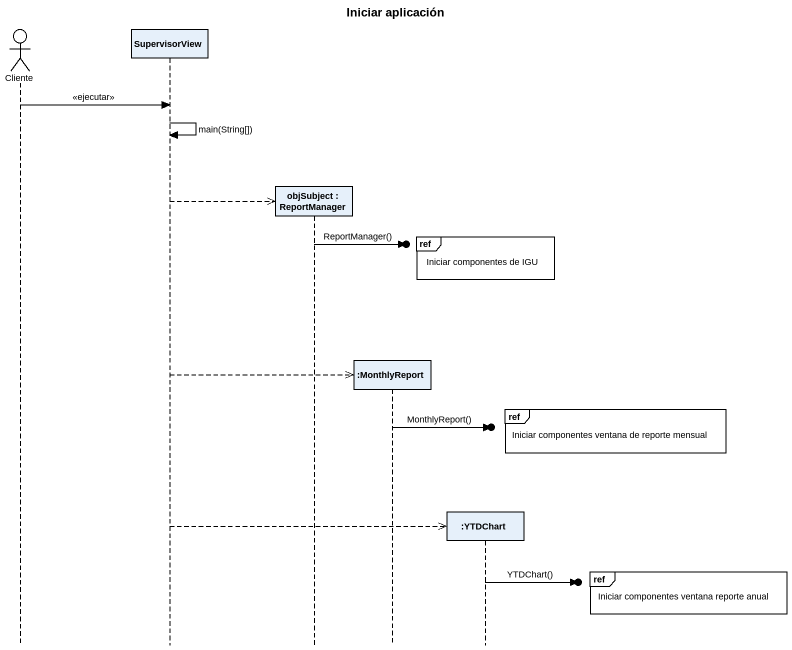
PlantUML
@startuml
title Iniciar aplicación
hide footbox
actor Cliente
participant SupervisorView
participant "objSubject : ReportManager" as objSubject
participant ":MonthlyReport" as MonthlyReport
participant ":YTDChart" as YTDChart

Cliente -> SupervisorView : <<ejecutar>>
SupervisorView -> SupervisorView : main(String[])
SupervisorView -->> objSubject **
ref over YTDChart : Iniciar componentes de IGU
objSubject ->o] : ReportManager()
SupervisorView -->> MonthlyReport **
ref over YTDChart : Iniciar componentes ventana de reporte mensual
MonthlyReport ->o] : MonthlyReport()
SupervisorView -->> YTDChart **
ref over YTDChart : Iniciar componentes ventana reporte anual
YTDChart ->o] : YTDChart()
@enduml
